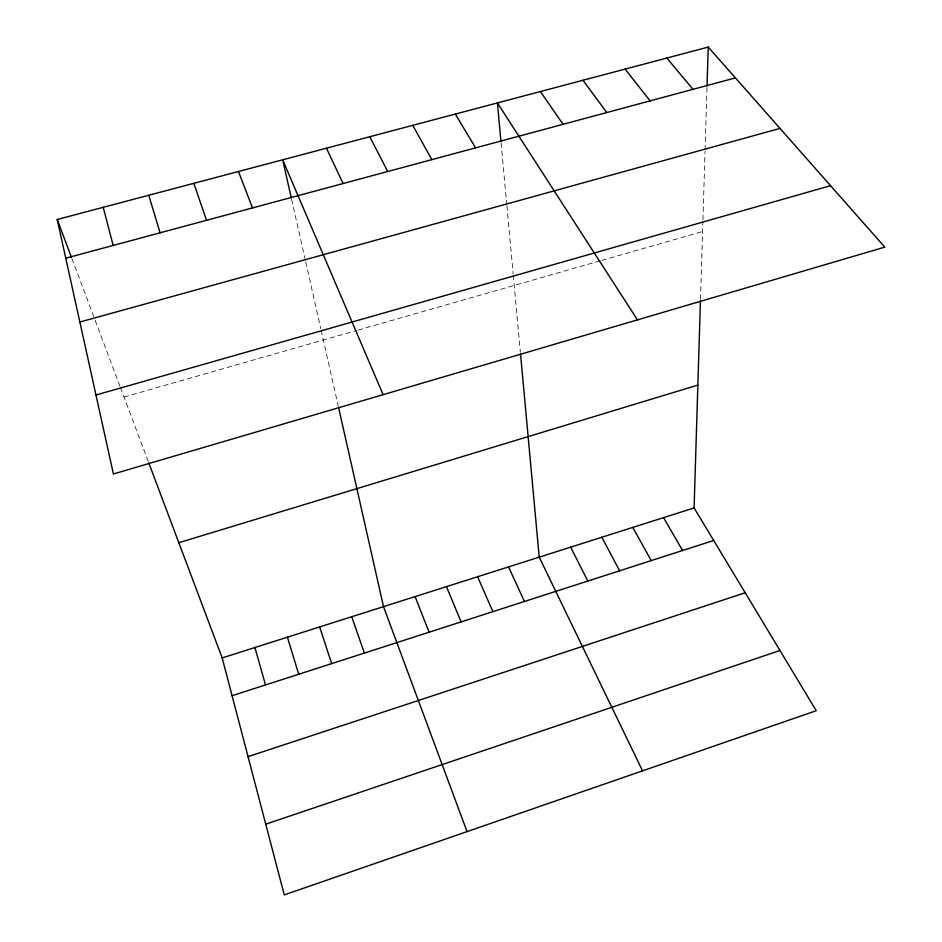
<?xml version="1.0" encoding="UTF-8"?>
<svg xmlns="http://www.w3.org/2000/svg" width="942" height="942" viewBox="0 0 942 942"><rect width="100%" height="100%" fill="white"/><g stroke="black" fill="none" stroke-linecap="round" stroke-linejoin="round"><path stroke-width="0.71" stroke-dasharray="4.71 3.53" d="M700.495 299.262L702.885 221.276M702.932 219.816L705.028 151.297M705.075 149.884L706.995 87.371M124.014 397.041L356.629 330.501M358.019 330.1L600.301 260.804M601.702 260.404L702.567 231.544M71.898 258.497L119.975 386.291M120.482 387.633L148.271 461.521M291.596 199.292L305.396 260.439M305.703 261.829L320.775 328.605M321.092 330.03L338.178 405.719M501.085 142.843L506.737 204.226M506.878 205.686L513.143 273.839M513.284 275.288L520.361 352.19"/><path stroke-width="1.41" d="M148.789 462.887L222.171 657.928L284.272 894.9L816.231 710.704L694.089 507.926L700.448 300.698M707.042 85.934L708.231 47.1L57.215 219.498L113.417 473.979L884.785 247.134L708.231 47.1M265.738 824.179L779.964 650.498M248.04 756.638L745.193 592.765M232.073 695.726L713.695 540.472M222.171 657.928L694.089 507.926M178.827 542.71L697.857 385.078M95.978 395.004L830.538 185.68M79.87 322.046L780 128.406M65.763 258.202L735.419 77.903M666.877 58.051L692.971 89.337M625.123 69.107L650.098 100.876M582.968 80.27L606.801 112.534M540.402 91.539L563.069 124.309M637.451 319.868L497.411 102.925L500.956 141.418M455.292 114.076L475.592 147.859M663.557 517.641L682.561 550.505M412.761 125.345L431.86 159.634M632.8 527.414L651.216 560.62M601.832 537.246L619.636 570.793M369.817 136.72L387.692 171.526M570.64 547.161L587.82 581.049M642.538 770.839L539.224 557.146L520.49 353.615M326.462 148.2L343.076 183.537M508.527 566.907L524.447 601.479M477.594 576.74L492.901 611.652M383.123 394.674L282.682 159.787L291.278 197.891M446.461 586.63L461.121 621.897M415.092 596.604L429.105 632.212M238.467 171.503L252.503 207.923M57.215 219.498L71.392 257.154M467.032 831.621L383.512 606.636L338.484 407.121M351.707 616.751L364.389 653.077M193.828 183.325L206.534 220.298M319.668 626.936L331.666 663.615M287.404 637.192L298.72 674.236M148.742 195.253L160.093 232.804M254.905 647.519L265.514 684.94M103.208 207.311L113.17 245.438"/></g></svg>
